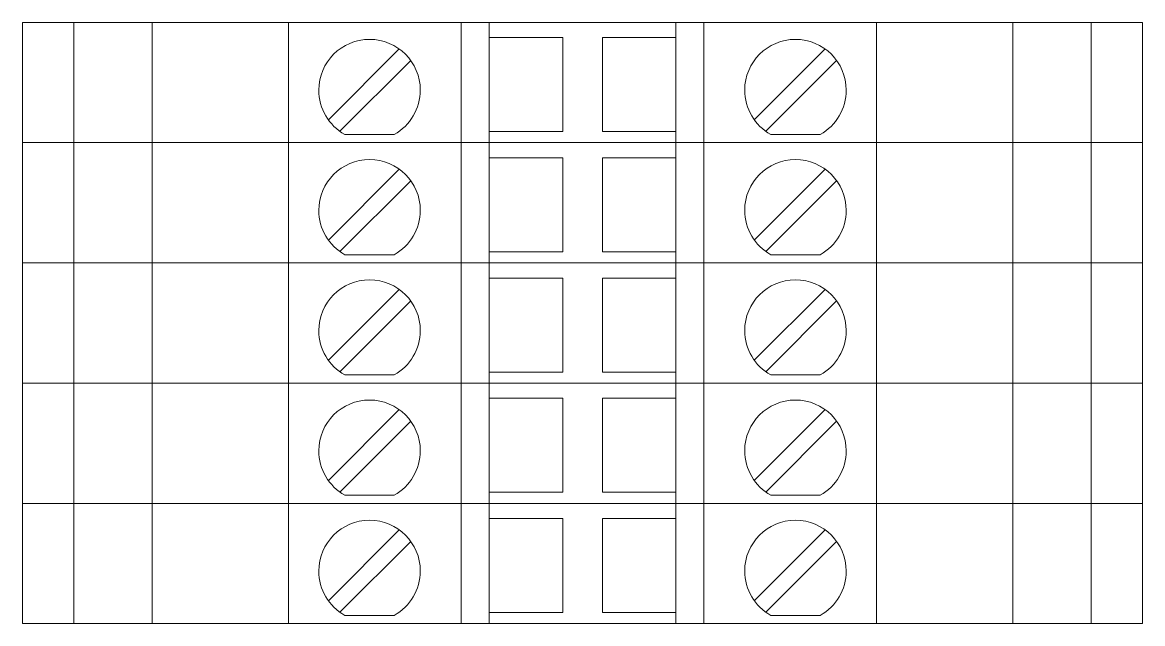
# Model space of a CAD drawing. Header units: millimetres. Extents: x 1880 to 4113, y 771 to 2990.
# Drawn here: x 2250.59 to 2298.59, y 1681.81 to 1707.56 of the extents above; entities that cross this region are included whole.
import ezdxf

# ---------------------------------------------------------------- set-up
doc = ezdxf.new("R2010")
doc.units = ezdxf.units.MM
doc.layers.add('000-PI-ORMAR', color=2, linetype='Continuous')

msp = doc.modelspace()

# ---------------------------------------------------------------- linework, layer by layer
at = {"layer": '000-PI-ORMAR', "color": 0, "linetype": 'ByBlock', "lineweight": 0}
for p, q in [((2250.59, 1707.563), (2250.59, 1707.563)), ((2250.59, 1707.563), (2251.272, 1707.563)), ((2250.59, 1702.413), (2250.59, 1707.563)), ((2251.59, 1707.563), (2251.272, 1707.563)), ((2251.59, 1707.563), (2251.59, 1707.563)), ((2252.79, 1707.563), (2251.59, 1707.563)), ((2252.79, 1707.563), (2252.79, 1707.563)), ((2254.381, 1707.563), (2252.79, 1707.563)), ((2252.79, 1702.413), (2252.79, 1707.563)), ((2256.524, 1707.563), (2254.381, 1707.563)), ((2254.84, 1707.563), (2254.84, 1707.563)), ((2256.151, 1702.413), (2256.151, 1707.563)), ((2256.907, 1707.563), (2256.524, 1707.563)), ((2259.415, 1707.563), (2256.907, 1707.563)), ((2257.39, 1707.563), (2257.39, 1707.563)), ((2258.29, 1707.563), (2258.29, 1707.563)), ((2261.99, 1707.563), (2259.415, 1707.563)), ((2269.39, 1707.563), (2261.99, 1707.563)), ((2261.99, 1702.413), (2261.99, 1707.563)), ((2270.59, 1707.563), (2269.39, 1707.563)), ((2269.39, 1702.413), (2269.39, 1707.563)), ((2270.59, 1707.563), (2270.59, 1707.563)), ((2278.59, 1707.563), (2270.59, 1707.563)), ((2270.59, 1702.413), (2270.59, 1707.563)), ((2278.59, 1707.563), (2278.59, 1707.563)), ((2279.79, 1707.563), (2278.59, 1707.563)), ((2278.59, 1702.413), (2278.59, 1707.563)), ((2287.19, 1707.563), (2279.79, 1707.563)), ((2279.79, 1702.413), (2279.79, 1707.563)), ((2284.39, 1707.563), (2284.39, 1707.563)), ((2289.764, 1707.563), (2287.19, 1707.563)), ((2287.19, 1702.413), (2287.19, 1707.563)), ((2289.44, 1707.563), (2289.44, 1707.563)), ((2292.272, 1707.563), (2289.764, 1707.563)), ((2292.09, 1707.563), (2292.09, 1707.563)), ((2292.655, 1707.563), (2292.272, 1707.563)), ((2294.798, 1707.563), (2292.655, 1707.563)), ((2293.029, 1702.413), (2293.029, 1707.563)), ((2294.34, 1707.563), (2294.34, 1707.563)), ((2296.39, 1707.563), (2294.798, 1707.563)), ((2296.39, 1707.563), (2296.39, 1707.563)), ((2296.39, 1707.563), (2298.59, 1707.563)), ((2296.39, 1702.413), (2296.39, 1707.563)), ((2298.59, 1707.563), (2298.59, 1707.563)), ((2298.59, 1702.413), (2298.59, 1707.563)), ((2270.59, 1706.913), (2270.59, 1706.913)), ((2270.59, 1706.913), (2273.74, 1706.913)), ((2273.74, 1706.913), (2273.74, 1702.888)), ((2273.74, 1706.913), (2273.74, 1706.913)), ((2275.44, 1706.913), (2278.59, 1706.913)), ((2275.44, 1702.888), (2275.44, 1706.913)), ((2275.44, 1706.913), (2275.44, 1706.913)), ((2278.59, 1706.913), (2278.59, 1706.913)), ((2266.735, 1706.429), (2263.699, 1703.393)), ((2266.735, 1706.429), (2266.735, 1706.429)), ((2284.985, 1706.429), (2281.949, 1703.393)), ((2284.985, 1706.429), (2284.985, 1706.429)), ((2264.194, 1702.898), (2267.23, 1705.934)), ((2267.23, 1705.934), (2267.23, 1705.934)), ((2269.39, 1703.363), (2269.39, 1705.963)), ((2269.39, 1705.963), (2269.39, 1705.963)), ((2279.79, 1705.963), (2279.79, 1705.963)), ((2279.79, 1703.363), (2279.79, 1705.963)), ((2282.444, 1702.898), (2285.48, 1705.934)), ((2285.48, 1705.934), (2285.48, 1705.934)), ((2263.699, 1703.393), (2263.699, 1703.393)), ((2269.39, 1703.363), (2269.39, 1703.363)), ((2279.79, 1703.363), (2279.79, 1703.363)), ((2281.949, 1703.393), (2281.949, 1703.393)), ((2264.194, 1702.898), (2264.194, 1702.898)), ((2264.406, 1702.763), (2264.406, 1702.763)), ((2264.406, 1702.763), (2266.523, 1702.763)), ((2266.523, 1702.763), (2266.523, 1702.763)), ((2270.59, 1702.888), (2270.59, 1702.888)), ((2273.74, 1702.888), (2270.59, 1702.888)), ((2273.74, 1702.888), (2273.74, 1702.888)), ((2278.59, 1702.888), (2275.44, 1702.888)), ((2275.44, 1702.888), (2275.44, 1702.888)), ((2278.59, 1702.888), (2278.59, 1702.888)), ((2282.444, 1702.898), (2282.444, 1702.898)), ((2282.656, 1702.763), (2282.656, 1702.763)), ((2282.656, 1702.763), (2284.773, 1702.763)), ((2284.773, 1702.763), (2284.773, 1702.763)), ((2250.59, 1702.413), (2250.59, 1702.413)), ((2250.59, 1702.413), (2251.272, 1702.413)), ((2250.59, 1702.413), (2250.59, 1702.413)), ((2250.59, 1702.413), (2251.272, 1702.413)), ((2250.59, 1697.263), (2250.59, 1702.413)), ((2251.59, 1702.413), (2251.272, 1702.413)), ((2251.59, 1702.413), (2251.272, 1702.413)), ((2252.79, 1702.413), (2251.59, 1702.413)), ((2251.59, 1702.413), (2251.59, 1702.413)), ((2251.59, 1702.413), (2251.59, 1702.413)), ((2252.79, 1702.413), (2251.59, 1702.413)), ((2252.09, 1702.413), (2252.09, 1702.413)), ((2254.381, 1702.413), (2252.79, 1702.413)), ((2252.79, 1702.413), (2252.79, 1702.413)), ((2252.79, 1702.413), (2252.79, 1702.413)), ((2254.381, 1702.413), (2252.79, 1702.413)), ((2252.79, 1697.263), (2252.79, 1702.413)), ((2256.524, 1702.413), (2254.381, 1702.413)), ((2256.524, 1702.413), (2254.381, 1702.413)), ((2254.84, 1702.413), (2254.84, 1702.413)), ((2254.84, 1702.413), (2254.84, 1702.413)), ((2256.151, 1697.263), (2256.151, 1702.413)), ((2256.524, 1702.413), (2256.907, 1702.413)), ((2256.907, 1702.413), (2256.524, 1702.413)), ((2256.907, 1702.413), (2259.415, 1702.413)), ((2259.415, 1702.413), (2256.907, 1702.413)), ((2257.39, 1702.413), (2257.39, 1702.413)), ((2257.39, 1702.413), (2257.39, 1702.413)), ((2258.29, 1702.413), (2258.29, 1702.413)), ((2258.29, 1702.413), (2258.29, 1702.413)), ((2258.59, 1702.413), (2258.59, 1702.413)), ((2261.99, 1702.413), (2259.415, 1702.413)), ((2261.99, 1702.413), (2259.415, 1702.413)), ((2269.39, 1702.413), (2261.99, 1702.413)), ((2269.39, 1702.413), (2261.99, 1702.413)), ((2261.99, 1697.263), (2261.99, 1702.413)), ((2270.59, 1702.413), (2269.39, 1702.413)), ((2270.59, 1702.413), (2269.39, 1702.413)), ((2269.39, 1697.263), (2269.39, 1702.413)), ((2278.59, 1702.413), (2270.59, 1702.413)), ((2270.59, 1702.413), (2270.59, 1702.413)), ((2270.59, 1702.413), (2270.59, 1702.413)), ((2278.59, 1702.413), (2270.59, 1702.413)), ((2270.59, 1697.263), (2270.59, 1702.413)), ((2279.79, 1702.413), (2278.59, 1702.413)), ((2278.59, 1702.413), (2278.59, 1702.413)), ((2278.59, 1702.413), (2278.59, 1702.413)), ((2279.79, 1702.413), (2278.59, 1702.413)), ((2278.59, 1697.263), (2278.59, 1702.413)), ((2287.19, 1702.413), (2279.79, 1702.413)), ((2287.19, 1702.413), (2279.79, 1702.413)), ((2279.79, 1697.263), (2279.79, 1702.413)), ((2284.39, 1702.413), (2284.39, 1702.413)), ((2284.39, 1702.413), (2284.39, 1702.413)), ((2289.764, 1702.413), (2287.19, 1702.413)), ((2289.764, 1702.413), (2287.19, 1702.413)), ((2287.19, 1697.263), (2287.19, 1702.413)), ((2289.44, 1702.413), (2289.44, 1702.413)), ((2289.44, 1702.413), (2289.44, 1702.413)), ((2289.764, 1702.413), (2292.272, 1702.413)), ((2292.272, 1702.413), (2289.764, 1702.413)), ((2290.59, 1702.413), (2290.59, 1702.413)), ((2292.09, 1702.413), (2292.09, 1702.413)), ((2292.09, 1702.413), (2292.09, 1702.413)), ((2292.272, 1702.413), (2292.655, 1702.413)), ((2292.655, 1702.413), (2292.272, 1702.413)), ((2294.798, 1702.413), (2292.655, 1702.413)), ((2294.798, 1702.413), (2292.655, 1702.413)), ((2293.029, 1697.263), (2293.029, 1702.413)), ((2294.34, 1702.413), (2294.34, 1702.413)), ((2294.34, 1702.413), (2294.34, 1702.413)), ((2296.39, 1702.413), (2294.798, 1702.413)), ((2296.39, 1702.413), (2294.798, 1702.413)), ((2296.39, 1702.413), (2298.59, 1702.413)), ((2296.39, 1702.413), (2296.39, 1702.413)), ((2296.39, 1702.413), (2296.39, 1702.413)), ((2296.39, 1702.413), (2298.59, 1702.413)), ((2296.39, 1697.263), (2296.39, 1702.413)), ((2298.59, 1702.413), (2298.59, 1702.413)), ((2298.59, 1702.413), (2298.59, 1702.413)), ((2298.59, 1697.263), (2298.59, 1702.413)), ((2270.59, 1701.763), (2270.59, 1701.763)), ((2270.59, 1701.763), (2273.74, 1701.763)), ((2273.74, 1701.763), (2273.74, 1697.738)), ((2273.74, 1701.763), (2273.74, 1701.763)), ((2275.44, 1701.763), (2278.59, 1701.763)), ((2275.44, 1697.738), (2275.44, 1701.763)), ((2275.44, 1701.763), (2275.44, 1701.763)), ((2278.59, 1701.763), (2278.59, 1701.763)), ((2266.735, 1701.279), (2263.699, 1698.243)), ((2266.735, 1701.279), (2266.735, 1701.279)), ((2284.985, 1701.279), (2281.949, 1698.243)), ((2284.985, 1701.279), (2284.985, 1701.279)), ((2264.194, 1697.748), (2267.23, 1700.784)), ((2267.23, 1700.784), (2267.23, 1700.784)), ((2269.39, 1698.213), (2269.39, 1700.813)), ((2269.39, 1700.813), (2269.39, 1700.813)), ((2279.79, 1700.813), (2279.79, 1700.813)), ((2279.79, 1698.213), (2279.79, 1700.813)), ((2282.444, 1697.748), (2285.48, 1700.784)), ((2285.48, 1700.784), (2285.48, 1700.784)), ((2263.699, 1698.243), (2263.699, 1698.243)), ((2281.949, 1698.243), (2281.949, 1698.243)), ((2269.39, 1698.213), (2269.39, 1698.213)), ((2279.79, 1698.213), (2279.79, 1698.213)), ((2264.194, 1697.748), (2264.194, 1697.748)), ((2264.406, 1697.613), (2264.406, 1697.613)), ((2264.406, 1697.613), (2266.523, 1697.613)), ((2266.523, 1697.613), (2266.523, 1697.613)), ((2270.59, 1697.738), (2270.59, 1697.738)), ((2273.74, 1697.738), (2270.59, 1697.738)), ((2273.74, 1697.738), (2273.74, 1697.738)), ((2278.59, 1697.738), (2275.44, 1697.738)), ((2275.44, 1697.738), (2275.44, 1697.738)), ((2278.59, 1697.738), (2278.59, 1697.738)), ((2282.444, 1697.748), (2282.444, 1697.748)), ((2282.656, 1697.613), (2282.656, 1697.613)), ((2282.656, 1697.613), (2284.773, 1697.613)), ((2284.773, 1697.613), (2284.773, 1697.613)), ((2250.59, 1697.263), (2250.59, 1697.263)), ((2250.59, 1697.263), (2251.272, 1697.263)), ((2250.59, 1697.263), (2250.59, 1697.263)), ((2250.59, 1697.263), (2251.272, 1697.263)), ((2250.59, 1692.113), (2250.59, 1697.263)), ((2251.59, 1697.263), (2251.272, 1697.263)), ((2251.59, 1697.263), (2251.272, 1697.263)), ((2252.79, 1697.263), (2251.59, 1697.263)), ((2251.59, 1697.263), (2251.59, 1697.263)), ((2251.59, 1697.263), (2251.59, 1697.263)), ((2252.79, 1697.263), (2251.59, 1697.263)), ((2252.09, 1697.263), (2252.09, 1697.263)), ((2254.381, 1697.263), (2252.79, 1697.263)), ((2252.79, 1697.263), (2252.79, 1697.263)), ((2252.79, 1697.263), (2252.79, 1697.263)), ((2254.381, 1697.263), (2252.79, 1697.263)), ((2252.79, 1692.113), (2252.79, 1697.263)), ((2256.524, 1697.263), (2254.381, 1697.263)), ((2256.524, 1697.263), (2254.381, 1697.263)), ((2254.84, 1697.263), (2254.84, 1697.263)), ((2254.84, 1697.263), (2254.84, 1697.263)), ((2256.151, 1692.113), (2256.151, 1697.263)), ((2256.524, 1697.263), (2256.907, 1697.263)), ((2256.907, 1697.263), (2256.524, 1697.263)), ((2256.907, 1697.263), (2259.415, 1697.263)), ((2259.415, 1697.263), (2256.907, 1697.263)), ((2257.39, 1697.263), (2257.39, 1697.263)), ((2257.39, 1697.263), (2257.39, 1697.263)), ((2258.29, 1697.263), (2258.29, 1697.263)), ((2258.29, 1697.263), (2258.29, 1697.263)), ((2258.59, 1697.263), (2258.59, 1697.263)), ((2261.99, 1697.263), (2259.415, 1697.263)), ((2261.99, 1697.263), (2259.415, 1697.263)), ((2269.39, 1697.263), (2261.99, 1697.263)), ((2269.39, 1697.263), (2261.99, 1697.263)), ((2261.99, 1692.113), (2261.99, 1697.263)), ((2270.59, 1697.263), (2269.39, 1697.263)), ((2270.59, 1697.263), (2269.39, 1697.263)), ((2269.39, 1692.113), (2269.39, 1697.263)), ((2278.59, 1697.263), (2270.59, 1697.263)), ((2270.59, 1697.263), (2270.59, 1697.263)), ((2270.59, 1697.263), (2270.59, 1697.263)), ((2278.59, 1697.263), (2270.59, 1697.263)), ((2270.59, 1692.113), (2270.59, 1697.263)), ((2279.79, 1697.263), (2278.59, 1697.263)), ((2278.59, 1697.263), (2278.59, 1697.263)), ((2278.59, 1697.263), (2278.59, 1697.263)), ((2279.79, 1697.263), (2278.59, 1697.263)), ((2278.59, 1692.113), (2278.59, 1697.263)), ((2287.19, 1697.263), (2279.79, 1697.263)), ((2287.19, 1697.263), (2279.79, 1697.263)), ((2279.79, 1692.113), (2279.79, 1697.263)), ((2284.39, 1697.263), (2284.39, 1697.263)), ((2284.39, 1697.263), (2284.39, 1697.263)), ((2289.764, 1697.263), (2287.19, 1697.263)), ((2289.764, 1697.263), (2287.19, 1697.263)), ((2287.19, 1692.113), (2287.19, 1697.263)), ((2289.44, 1697.263), (2289.44, 1697.263)), ((2289.44, 1697.263), (2289.44, 1697.263)), ((2289.764, 1697.263), (2292.272, 1697.263)), ((2292.272, 1697.263), (2289.764, 1697.263)), ((2290.59, 1697.263), (2290.59, 1697.263)), ((2292.09, 1697.263), (2292.09, 1697.263)), ((2292.09, 1697.263), (2292.09, 1697.263)), ((2292.272, 1697.263), (2292.655, 1697.263)), ((2292.655, 1697.263), (2292.272, 1697.263)), ((2294.798, 1697.263), (2292.655, 1697.263)), ((2294.798, 1697.263), (2292.655, 1697.263)), ((2293.029, 1692.113), (2293.029, 1697.263)), ((2294.34, 1697.263), (2294.34, 1697.263)), ((2294.34, 1697.263), (2294.34, 1697.263)), ((2296.39, 1697.263), (2294.798, 1697.263)), ((2296.39, 1697.263), (2294.798, 1697.263)), ((2296.39, 1697.263), (2298.59, 1697.263)), ((2296.39, 1697.263), (2296.39, 1697.263)), ((2296.39, 1697.263), (2296.39, 1697.263)), ((2296.39, 1697.263), (2298.59, 1697.263)), ((2296.39, 1692.113), (2296.39, 1697.263)), ((2298.59, 1697.263), (2298.59, 1697.263)), ((2298.59, 1697.263), (2298.59, 1697.263)), ((2298.59, 1692.113), (2298.59, 1697.263)), ((2270.59, 1696.613), (2270.59, 1696.613)), ((2270.59, 1696.613), (2273.74, 1696.613)), ((2273.74, 1696.613), (2273.74, 1692.588)), ((2273.74, 1696.613), (2273.74, 1696.613)), ((2275.44, 1696.613), (2278.59, 1696.613)), ((2275.44, 1692.588), (2275.44, 1696.613)), ((2275.44, 1696.613), (2275.44, 1696.613)), ((2278.59, 1696.613), (2278.59, 1696.613)), ((2266.735, 1696.129), (2263.699, 1693.093)), ((2266.735, 1696.129), (2266.735, 1696.129)), ((2284.985, 1696.129), (2281.949, 1693.093)), ((2284.985, 1696.129), (2284.985, 1696.129)), ((2264.194, 1692.598), (2267.23, 1695.634)), ((2267.23, 1695.634), (2267.23, 1695.634)), ((2269.39, 1693.063), (2269.39, 1695.663)), ((2269.39, 1695.663), (2269.39, 1695.663)), ((2279.79, 1695.663), (2279.79, 1695.663)), ((2279.79, 1693.063), (2279.79, 1695.663)), ((2282.444, 1692.598), (2285.48, 1695.634)), ((2285.48, 1695.634), (2285.48, 1695.634)), ((2263.699, 1693.093), (2263.699, 1693.093)), ((2269.39, 1693.063), (2269.39, 1693.063)), ((2279.79, 1693.063), (2279.79, 1693.063)), ((2281.949, 1693.093), (2281.949, 1693.093)), ((2264.194, 1692.598), (2264.194, 1692.598)), ((2270.59, 1692.588), (2270.59, 1692.588)), ((2273.74, 1692.588), (2270.59, 1692.588)), ((2273.74, 1692.588), (2273.74, 1692.588)), ((2278.59, 1692.588), (2275.44, 1692.588)), ((2275.44, 1692.588), (2275.44, 1692.588)), ((2278.59, 1692.588), (2278.59, 1692.588)), ((2282.444, 1692.598), (2282.444, 1692.598)), ((2250.59, 1692.113), (2250.59, 1692.113)), ((2250.59, 1692.113), (2251.272, 1692.113)), ((2250.59, 1692.113), (2250.59, 1692.113)), ((2250.59, 1692.113), (2251.272, 1692.113)), ((2250.59, 1686.963), (2250.59, 1692.113)), ((2251.59, 1692.113), (2251.272, 1692.113)), ((2251.59, 1692.113), (2251.272, 1692.113)), ((2252.79, 1692.113), (2251.59, 1692.113)), ((2251.59, 1692.113), (2251.59, 1692.113)), ((2251.59, 1692.113), (2251.59, 1692.113)), ((2252.79, 1692.113), (2251.59, 1692.113)), ((2252.09, 1692.113), (2252.09, 1692.113)), ((2254.381, 1692.113), (2252.79, 1692.113)), ((2252.79, 1692.113), (2252.79, 1692.113)), ((2252.79, 1692.113), (2252.79, 1692.113)), ((2254.381, 1692.113), (2252.79, 1692.113)), ((2252.79, 1686.963), (2252.79, 1692.113)), ((2256.524, 1692.113), (2254.381, 1692.113)), ((2256.524, 1692.113), (2254.381, 1692.113)), ((2254.84, 1692.113), (2254.84, 1692.113)), ((2254.84, 1692.113), (2254.84, 1692.113)), ((2256.151, 1686.963), (2256.151, 1692.113)), ((2256.524, 1692.113), (2256.907, 1692.113)), ((2256.907, 1692.113), (2256.524, 1692.113)), ((2256.907, 1692.113), (2259.415, 1692.113)), ((2259.415, 1692.113), (2256.907, 1692.113)), ((2257.39, 1692.113), (2257.39, 1692.113)), ((2257.39, 1692.113), (2257.39, 1692.113)), ((2258.29, 1692.113), (2258.29, 1692.113)), ((2258.29, 1692.113), (2258.29, 1692.113)), ((2258.59, 1692.113), (2258.59, 1692.113)), ((2261.99, 1692.113), (2259.415, 1692.113)), ((2261.99, 1692.113), (2259.415, 1692.113)), ((2269.39, 1692.113), (2261.99, 1692.113)), ((2269.39, 1692.113), (2261.99, 1692.113)), ((2261.99, 1686.963), (2261.99, 1692.113)), ((2264.406, 1692.463), (2264.406, 1692.463)), ((2264.406, 1692.463), (2266.523, 1692.463)), ((2266.523, 1692.463), (2266.523, 1692.463)), ((2270.59, 1692.113), (2269.39, 1692.113)), ((2270.59, 1692.113), (2269.39, 1692.113)), ((2269.39, 1686.963), (2269.39, 1692.113)), ((2278.59, 1692.113), (2270.59, 1692.113)), ((2270.59, 1692.113), (2270.59, 1692.113)), ((2270.59, 1692.113), (2270.59, 1692.113)), ((2278.59, 1692.113), (2270.59, 1692.113)), ((2270.59, 1686.963), (2270.59, 1692.113)), ((2279.79, 1692.113), (2278.59, 1692.113)), ((2278.59, 1692.113), (2278.59, 1692.113)), ((2278.59, 1692.113), (2278.59, 1692.113)), ((2279.79, 1692.113), (2278.59, 1692.113)), ((2278.59, 1686.963), (2278.59, 1692.113)), ((2287.19, 1692.113), (2279.79, 1692.113)), ((2287.19, 1692.113), (2279.79, 1692.113)), ((2279.79, 1686.963), (2279.79, 1692.113)), ((2282.656, 1692.463), (2282.656, 1692.463)), ((2282.656, 1692.463), (2284.773, 1692.463)), ((2284.39, 1692.113), (2284.39, 1692.113)), ((2284.39, 1692.113), (2284.39, 1692.113)), ((2284.773, 1692.463), (2284.773, 1692.463)), ((2289.764, 1692.113), (2287.19, 1692.113)), ((2289.764, 1692.113), (2287.19, 1692.113)), ((2287.19, 1686.963), (2287.19, 1692.113)), ((2289.44, 1692.113), (2289.44, 1692.113)), ((2289.44, 1692.113), (2289.44, 1692.113)), ((2289.764, 1692.113), (2292.272, 1692.113)), ((2292.272, 1692.113), (2289.764, 1692.113)), ((2290.59, 1692.113), (2290.59, 1692.113)), ((2292.09, 1692.113), (2292.09, 1692.113)), ((2292.09, 1692.113), (2292.09, 1692.113)), ((2292.272, 1692.113), (2292.655, 1692.113)), ((2292.655, 1692.113), (2292.272, 1692.113)), ((2294.798, 1692.113), (2292.655, 1692.113)), ((2294.798, 1692.113), (2292.655, 1692.113)), ((2293.029, 1686.963), (2293.029, 1692.113)), ((2294.34, 1692.113), (2294.34, 1692.113)), ((2294.34, 1692.113), (2294.34, 1692.113)), ((2296.39, 1692.113), (2294.798, 1692.113)), ((2296.39, 1692.113), (2294.798, 1692.113)), ((2296.39, 1692.113), (2298.59, 1692.113)), ((2296.39, 1692.113), (2296.39, 1692.113)), ((2296.39, 1692.113), (2296.39, 1692.113)), ((2296.39, 1692.113), (2298.59, 1692.113)), ((2296.39, 1686.963), (2296.39, 1692.113)), ((2298.59, 1692.113), (2298.59, 1692.113)), ((2298.59, 1692.113), (2298.59, 1692.113)), ((2298.59, 1686.963), (2298.59, 1692.113)), ((2270.59, 1691.463), (2270.59, 1691.463)), ((2270.59, 1691.463), (2273.74, 1691.463)), ((2273.74, 1691.463), (2273.74, 1687.438)), ((2273.74, 1691.463), (2273.74, 1691.463)), ((2275.44, 1691.463), (2278.59, 1691.463)), ((2275.44, 1687.438), (2275.44, 1691.463)), ((2275.44, 1691.463), (2275.44, 1691.463)), ((2278.59, 1691.463), (2278.59, 1691.463)), ((2266.735, 1690.979), (2263.699, 1687.943)), ((2266.735, 1690.979), (2266.735, 1690.979)), ((2284.985, 1690.979), (2281.949, 1687.943)), ((2284.985, 1690.979), (2284.985, 1690.979)), ((2264.194, 1687.448), (2267.23, 1690.484)), ((2267.23, 1690.484), (2267.23, 1690.484)), ((2269.39, 1687.913), (2269.39, 1690.513)), ((2269.39, 1690.513), (2269.39, 1690.513)), ((2279.79, 1690.513), (2279.79, 1690.513)), ((2279.79, 1687.913), (2279.79, 1690.513)), ((2282.444, 1687.448), (2285.48, 1690.484)), ((2285.48, 1690.484), (2285.48, 1690.484)), ((2263.699, 1687.943), (2263.699, 1687.943)), ((2269.39, 1687.913), (2269.39, 1687.913)), ((2279.79, 1687.913), (2279.79, 1687.913)), ((2281.949, 1687.943), (2281.949, 1687.943)), ((2264.194, 1687.448), (2264.194, 1687.448)), ((2264.406, 1687.313), (2264.406, 1687.313)), ((2264.406, 1687.313), (2266.523, 1687.313)), ((2266.523, 1687.313), (2266.523, 1687.313)), ((2270.59, 1687.438), (2270.59, 1687.438)), ((2273.74, 1687.438), (2270.59, 1687.438)), ((2273.74, 1687.438), (2273.74, 1687.438)), ((2278.59, 1687.438), (2275.44, 1687.438)), ((2275.44, 1687.438), (2275.44, 1687.438)), ((2278.59, 1687.438), (2278.59, 1687.438)), ((2282.444, 1687.448), (2282.444, 1687.448)), ((2282.656, 1687.313), (2282.656, 1687.313)), ((2282.656, 1687.313), (2284.773, 1687.313)), ((2284.773, 1687.313), (2284.773, 1687.313)), ((2250.59, 1686.963), (2250.59, 1686.963)), ((2250.59, 1686.963), (2251.272, 1686.963)), ((2250.59, 1686.963), (2250.59, 1686.963)), ((2250.59, 1686.963), (2251.272, 1686.963)), ((2250.59, 1681.813), (2250.59, 1686.963)), ((2251.59, 1686.963), (2251.272, 1686.963)), ((2251.59, 1686.963), (2251.272, 1686.963)), ((2252.79, 1686.963), (2251.59, 1686.963)), ((2251.59, 1686.963), (2251.59, 1686.963)), ((2251.59, 1686.963), (2251.59, 1686.963)), ((2252.79, 1686.963), (2251.59, 1686.963)), ((2252.09, 1686.963), (2252.09, 1686.963)), ((2254.381, 1686.963), (2252.79, 1686.963)), ((2252.79, 1686.963), (2252.79, 1686.963)), ((2252.79, 1686.963), (2252.79, 1686.963)), ((2254.381, 1686.963), (2252.79, 1686.963)), ((2252.79, 1681.813), (2252.79, 1686.963)), ((2256.524, 1686.963), (2254.381, 1686.963)), ((2256.524, 1686.963), (2254.381, 1686.963)), ((2254.84, 1686.963), (2254.84, 1686.963)), ((2254.84, 1686.963), (2254.84, 1686.963)), ((2256.151, 1681.813), (2256.151, 1686.963)), ((2256.524, 1686.963), (2256.907, 1686.963)), ((2256.907, 1686.963), (2256.524, 1686.963)), ((2256.907, 1686.963), (2259.415, 1686.963)), ((2259.415, 1686.963), (2256.907, 1686.963)), ((2257.39, 1686.963), (2257.39, 1686.963)), ((2257.39, 1686.963), (2257.39, 1686.963)), ((2258.29, 1686.963), (2258.29, 1686.963)), ((2258.29, 1686.963), (2258.29, 1686.963)), ((2258.59, 1686.963), (2258.59, 1686.963)), ((2261.99, 1686.963), (2259.415, 1686.963)), ((2261.99, 1686.963), (2259.415, 1686.963)), ((2269.39, 1686.963), (2261.99, 1686.963)), ((2269.39, 1686.963), (2261.99, 1686.963)), ((2261.99, 1681.813), (2261.99, 1686.963)), ((2270.59, 1686.963), (2269.39, 1686.963)), ((2270.59, 1686.963), (2269.39, 1686.963)), ((2269.39, 1681.813), (2269.39, 1686.963)), ((2278.59, 1686.963), (2270.59, 1686.963)), ((2270.59, 1686.963), (2270.59, 1686.963)), ((2270.59, 1686.963), (2270.59, 1686.963)), ((2278.59, 1686.963), (2270.59, 1686.963)), ((2270.59, 1681.813), (2270.59, 1686.963)), ((2279.79, 1686.963), (2278.59, 1686.963)), ((2278.59, 1686.963), (2278.59, 1686.963)), ((2278.59, 1686.963), (2278.59, 1686.963)), ((2279.79, 1686.963), (2278.59, 1686.963)), ((2278.59, 1681.813), (2278.59, 1686.963)), ((2287.19, 1686.963), (2279.79, 1686.963)), ((2287.19, 1686.963), (2279.79, 1686.963)), ((2279.79, 1681.813), (2279.79, 1686.963)), ((2284.39, 1686.963), (2284.39, 1686.963)), ((2284.39, 1686.963), (2284.39, 1686.963)), ((2289.764, 1686.963), (2287.19, 1686.963)), ((2289.764, 1686.963), (2287.19, 1686.963)), ((2287.19, 1681.813), (2287.19, 1686.963)), ((2289.44, 1686.963), (2289.44, 1686.963)), ((2289.44, 1686.963), (2289.44, 1686.963)), ((2289.764, 1686.963), (2292.272, 1686.963)), ((2292.272, 1686.963), (2289.764, 1686.963)), ((2290.59, 1686.963), (2290.59, 1686.963)), ((2292.09, 1686.963), (2292.09, 1686.963)), ((2292.09, 1686.963), (2292.09, 1686.963)), ((2292.272, 1686.963), (2292.655, 1686.963)), ((2292.655, 1686.963), (2292.272, 1686.963)), ((2294.798, 1686.963), (2292.655, 1686.963)), ((2294.798, 1686.963), (2292.655, 1686.963)), ((2293.029, 1681.813), (2293.029, 1686.963)), ((2294.34, 1686.963), (2294.34, 1686.963)), ((2294.34, 1686.963), (2294.34, 1686.963)), ((2296.39, 1686.963), (2294.798, 1686.963)), ((2296.39, 1686.963), (2294.798, 1686.963)), ((2296.39, 1686.963), (2298.59, 1686.963)), ((2296.39, 1686.963), (2296.39, 1686.963)), ((2296.39, 1686.963), (2296.39, 1686.963)), ((2296.39, 1686.963), (2298.59, 1686.963)), ((2296.39, 1681.813), (2296.39, 1686.963)), ((2298.59, 1686.963), (2298.59, 1686.963)), ((2298.59, 1686.963), (2298.59, 1686.963)), ((2298.59, 1681.813), (2298.59, 1686.963)), ((2270.59, 1686.313), (2270.59, 1686.313)), ((2270.59, 1686.313), (2273.74, 1686.313)), ((2273.74, 1686.313), (2273.74, 1682.288)), ((2273.74, 1686.313), (2273.74, 1686.313)), ((2275.44, 1686.313), (2278.59, 1686.313)), ((2275.44, 1682.288), (2275.44, 1686.313)), ((2275.44, 1686.313), (2275.44, 1686.313)), ((2278.59, 1686.313), (2278.59, 1686.313)), ((2266.735, 1685.829), (2263.699, 1682.793)), ((2266.735, 1685.829), (2266.735, 1685.829)), ((2284.985, 1685.829), (2281.949, 1682.793)), ((2284.985, 1685.829), (2284.985, 1685.829)), ((2264.194, 1682.298), (2267.23, 1685.334)), ((2267.23, 1685.334), (2267.23, 1685.334)), ((2269.39, 1682.763), (2269.39, 1685.363)), ((2269.39, 1685.363), (2269.39, 1685.363)), ((2279.79, 1685.363), (2279.79, 1685.363)), ((2279.79, 1682.763), (2279.79, 1685.363)), ((2282.444, 1682.298), (2285.48, 1685.334)), ((2285.48, 1685.334), (2285.48, 1685.334)), ((2263.699, 1682.793), (2263.699, 1682.793)), ((2269.39, 1682.763), (2269.39, 1682.763)), ((2279.79, 1682.763), (2279.79, 1682.763)), ((2281.949, 1682.793), (2281.949, 1682.793)), ((2264.194, 1682.298), (2264.194, 1682.298)), ((2264.406, 1682.163), (2264.406, 1682.163)), ((2264.406, 1682.163), (2266.523, 1682.163)), ((2266.523, 1682.163), (2266.523, 1682.163)), ((2270.59, 1682.288), (2270.59, 1682.288)), ((2273.74, 1682.288), (2270.59, 1682.288)), ((2273.74, 1682.288), (2273.74, 1682.288)), ((2278.59, 1682.288), (2275.44, 1682.288)), ((2275.44, 1682.288), (2275.44, 1682.288)), ((2278.59, 1682.288), (2278.59, 1682.288)), ((2282.444, 1682.298), (2282.444, 1682.298)), ((2282.656, 1682.163), (2282.656, 1682.163)), ((2282.656, 1682.163), (2284.773, 1682.163)), ((2284.773, 1682.163), (2284.773, 1682.163)), ((2250.59, 1681.813), (2250.59, 1681.813)), ((2250.59, 1681.813), (2251.272, 1681.813)), ((2251.59, 1681.813), (2251.272, 1681.813)), ((2252.79, 1681.813), (2251.59, 1681.813)), ((2251.59, 1681.813), (2251.59, 1681.813)), ((2252.09, 1681.813), (2252.09, 1681.813)), ((2254.381, 1681.813), (2252.79, 1681.813)), ((2252.79, 1681.813), (2252.79, 1681.813)), ((2256.524, 1681.813), (2254.381, 1681.813)), ((2254.84, 1681.813), (2254.84, 1681.813)), ((2256.524, 1681.813), (2256.907, 1681.813)), ((2256.907, 1681.813), (2259.415, 1681.813)), ((2257.39, 1681.813), (2257.39, 1681.813)), ((2258.29, 1681.813), (2258.29, 1681.813)), ((2258.59, 1681.813), (2258.59, 1681.813)), ((2261.99, 1681.813), (2259.415, 1681.813)), ((2269.39, 1681.813), (2261.99, 1681.813)), ((2270.59, 1681.813), (2269.39, 1681.813)), ((2278.59, 1681.813), (2270.59, 1681.813)), ((2270.59, 1681.813), (2270.59, 1681.813)), ((2279.79, 1681.813), (2278.59, 1681.813)), ((2278.59, 1681.813), (2278.59, 1681.813)), ((2287.19, 1681.813), (2279.79, 1681.813)), ((2284.39, 1681.813), (2284.39, 1681.813)), ((2289.764, 1681.813), (2287.19, 1681.813)), ((2289.44, 1681.813), (2289.44, 1681.813)), ((2289.764, 1681.813), (2292.272, 1681.813)), ((2290.59, 1681.813), (2290.59, 1681.813)), ((2292.09, 1681.813), (2292.09, 1681.813)), ((2292.272, 1681.813), (2292.655, 1681.813)), ((2294.798, 1681.813), (2292.655, 1681.813)), ((2294.34, 1681.813), (2294.34, 1681.813)), ((2296.39, 1681.813), (2294.798, 1681.813)), ((2296.39, 1681.813), (2298.59, 1681.813)), ((2296.39, 1681.813), (2296.39, 1681.813)), ((2298.59, 1681.813), (2298.59, 1681.813))]:
    msp.add_line(p, q, dxfattribs=at)
for centre, start, end in [((2265.465, 1704.663), 360, 180), ((2283.715, 1704.663), 360, 180), ((2265.465, 1704.663), 180, 240.8754), ((2265.465, 1704.663), 299.1246, 360), ((2283.715, 1704.663), 180, 240.8754), ((2283.715, 1704.663), 299.1246, 360), ((2265.465, 1699.513), 360, 180), ((2283.715, 1699.513), 360, 180), ((2265.465, 1699.513), 180, 240.8754), ((2265.465, 1699.513), 299.1246, 360), ((2283.715, 1699.513), 180, 240.8754), ((2283.715, 1699.513), 299.1246, 360), ((2265.465, 1694.363), 360, 180), ((2283.715, 1694.363), 360, 180), ((2265.465, 1694.363), 180, 240.8754), ((2265.465, 1694.363), 299.1246, 360), ((2283.715, 1694.363), 180, 240.8754), ((2283.715, 1694.363), 299.1246, 360), ((2265.465, 1689.213), 360, 180), ((2283.715, 1689.213), 360, 180), ((2265.465, 1689.213), 180, 240.8754), ((2265.465, 1689.213), 299.1246, 360), ((2283.715, 1689.213), 180, 240.8754), ((2283.715, 1689.213), 299.1246, 360), ((2265.465, 1684.063), 360, 180), ((2283.715, 1684.063), 360, 180), ((2265.465, 1684.063), 180, 240.8754), ((2265.465, 1684.063), 299.1246, 360), ((2283.715, 1684.063), 180, 240.8754), ((2283.715, 1684.063), 299.1246, 360)]:
    msp.add_arc(centre, 2.175, start, end, dxfattribs=at)

doc.saveas('drawing.dxf')
